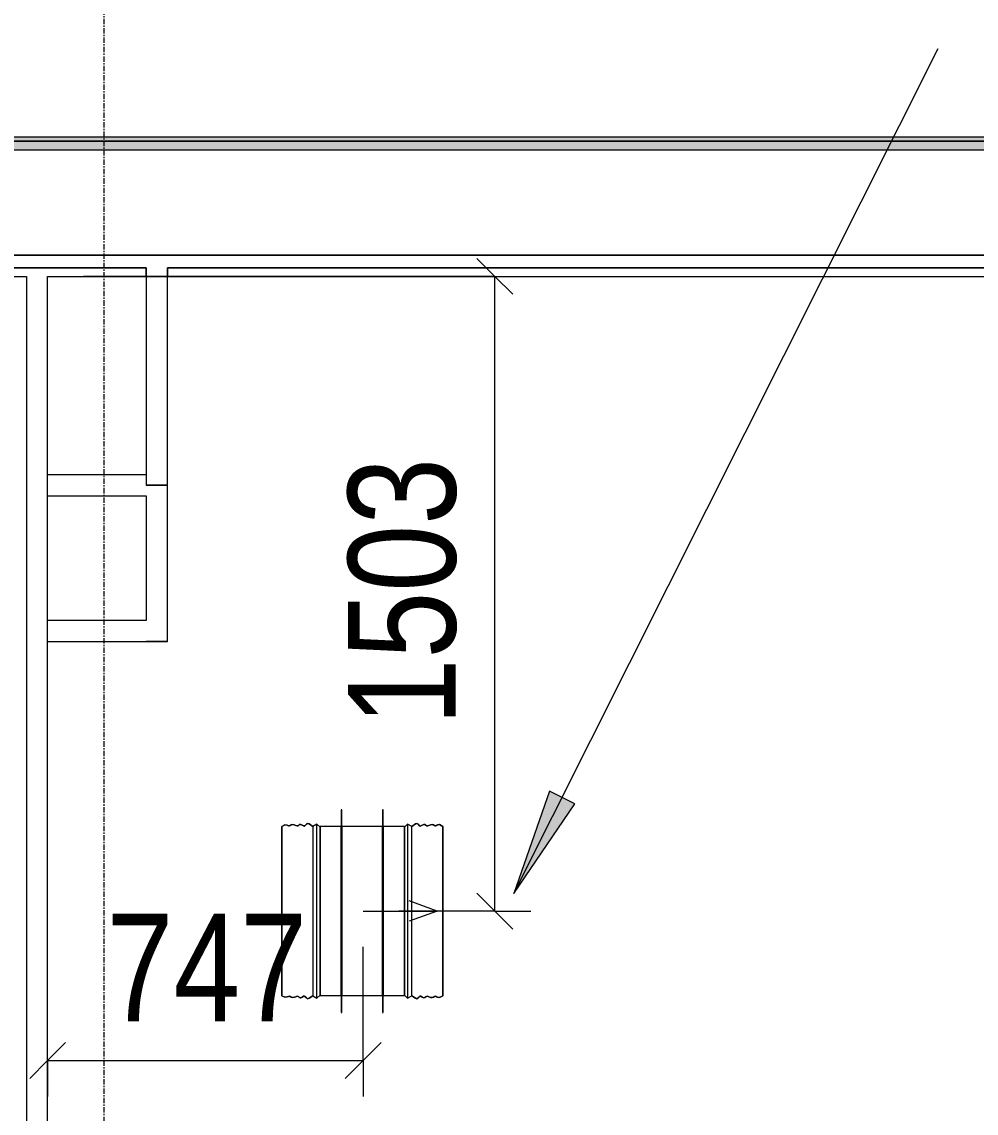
# Model space of a CAD drawing. Header units: millimetres. Extents: x -22227 to 20164, y 15335 to 61747.
# Drawn here: x 3007 to 5268, y 56135 to 58720 of the extents above; entities that cross this region are included whole.
import ezdxf

# ---------------------------------------------------------------- set-up
doc = ezdxf.new("R2010")
doc.units = ezdxf.units.MM
doc.linetypes.add('Grid Line', pattern=[22.225, 12.7, -3.175, 3.175, -3.175])
for name, color, linetype, lineweight in [('A-ANNO-DIMS', 7, 'Continuous', 9), ('A-ANNO-DIMS-170', 7, 'Continuous', 9), ('A-DETL-THIN', 7, 'Continuous', 9), ('A-WALL', 7, 'Continuous', 9), ('A-WALL-PATT', 7, 'Continuous', 9), ('G-ANNO-TEXT', 7, 'Continuous', 9), ('M-EQPM', 7, 'Continuous', 5), ('S-GRID', 7, 'Continuous', 9)]:
    doc.layers.add(name, color=color, linetype=linetype, lineweight=lineweight)
doc.layers.add('A-FLOR', color=7, linetype='Continuous', lineweight=9, true_color=0x007f00)
doc.styles.add('Arial_4', font='arial.ttf', dxfattribs={"width": 0.8, "height": 255})
doc.dimstyles.new('AK_DIM_2_0_Arial_đỏ', dxfattribs={"dimscale": 304.8, "dimtxt": 260.166147, "dimasz": 0.278871, "dimexe": 0.278871, "dimexo": 0.278871, "dimgap": 0.055774, "dimtad": 1, "dimdec": 0, "dimzin": 0, "dimdsep": 46, "dimtxsty": 'Arial_4', "dimblk1": 'OBLIQUE', "dimblk2": 'OBLIQUE', "dimsah": 1, "dimcen": 0.09, "dimadec": 0, "dimazin": 0, "dimtfac": 1, "dimtdec": 4, "dimtix": 1, "dimtmove": 0, "dimatfit": 3, "dimfxl": 1, "dimtvp": 1, "dimtolj": 1, "dimtzin": 0, "dimarcsym": 2})

# ---------------------------------------------------------------- blocks, each defined once
blk = doc.blocks.new('AK-SGS-M3-A_rvt-1-MẶT BẰNG BỐ TRÍ THIẾT BỊ')
at = {"layer": 'A-WALL-PATT', "true_color": 0xeaeaea, "transparency": 33554534}
h = blk.add_hatch(color=254, dxfattribs=at)
h.paths.add_polyline_path([(-17584.1, 58416.9), (-17584.1, 58446.9), (-20048.6, 58446.9), (-20048.6, 58416.9), (-17746.5, 58416.9)])
h.paths.add_polyline_path([(-16663.1, 58416.9), (-16584.2, 58416.9), (-16584.2, 58446.9), (-16663.1, 58446.9)])
h.paths.add_polyline_path([(-13117.4, 58416.9), (-9809.1, 58416.9), (-9809.1, 58446.9), (-14663.3, 58446.9), (-14663.3, 58416.9), (-14274.7, 58416.9)])
h.paths.add_polyline_path([(-15663.2, 58416.9), (-15584.3, 58416.9), (-15584.3, 58446.9), (-15663.2, 58446.9)])
h.paths.add_polyline_path([(-8809.2, 58416.9), (-8809.2, 58446.9), (-8888.1, 58446.9), (-8888.1, 58416.9)])
h.paths.add_polyline_path([(-5016.5, 58416.9), (5590.9, 58416.9), (5590.9, 58446.9), (-6888.3, 58446.9), (-6888.3, 58416.9), (-6173.7, 58416.9)])
h.paths.add_polyline_path([(-7888.2, 58416.9), (-7809.3, 58416.9), (-7809.3, 58446.9), (-7888.2, 58446.9)])
h.paths.add_polyline_path([(8511.7, 58416.9), (13291.2, 58416.9), (13291.2, 58446.9), (8511.7, 58446.9)])
h.paths.add_polyline_path([(6556.3, 58416.9), (6590.8, 58416.9), (6590.8, 58446.9), (6511.9, 58446.9), (6511.9, 58416.9)])
h.paths.add_polyline_path([(7590.7, 58416.9), (7590.7, 58446.9), (7511.8, 58446.9), (7511.8, 58416.9), (7568.9, 58416.9)])
h.paths.add_polyline_path([(15235.9, 58416.9), (15291, 58416.9), (15291, 58446.9), (15212.1, 58446.9), (15212.1, 58416.9)])
h.paths.add_polyline_path([(14212.2, 58416.9), (14291.1, 58416.9), (14291.1, 58446.9), (14212.2, 58446.9)])
at = {"layer": 'A-WALL', "color": 253, "true_color": 0xaaaaaa}
for p, q in [((5590.9, 58446.9), (-6888.3, 58446.9)), ((-6888.3, 58416.9), (5590.9, 58416.9)), ((3042.8, 58166.9), (-4990, 58166.9)), ((14201.4, 58166.9), (3042.8, 58166.9)), ((720.5, 58116.9), (3017.8, 58116.9)), ((3017.8, 58116.9), (3017.8, 54494.4)), ((3067.8, 58116.9), (3301.4, 58116.9)), ((3067.8, 57646.9), (3067.8, 58116.9)), ((3301.4, 58116.9), (3301.4, 57646.9)), ((3351.4, 58116.9), (8788.9, 58116.9)), ((3351.4, 57621.9), (3351.4, 58116.9)), ((3301.4, 57646.9), (3067.8, 57646.9)), ((3351.4, 57251.9), (3351.4, 57621.9)), ((3067.8, 57301.9), (3067.8, 57596.9)), ((3067.8, 57596.9), (3301.4, 57596.9)), ((3301.4, 57596.9), (3301.4, 57301.9)), ((3301.4, 57301.9), (3067.8, 57301.9)), ((3067.8, 55591.9), (3067.8, 57251.9)), ((3067.8, 57251.9), (3301.4, 57251.9)), ((3301.4, 57251.9), (3351.4, 57251.9))]:
    blk.add_line(p, q, dxfattribs=at)
at = {"layer": 'A-WALL', "color": 9, "true_color": 0xc3c3c3}
for p, q in [((5590.9, 58446.9), (-6888.3, 58446.9)), ((-6888.3, 58436.9), (5590.9, 58436.9)), ((-6888.3, 58416.9), (5590.9, 58416.9))]:
    blk.add_line(p, q, dxfattribs=at)
at = {"layer": 'A-WALL', "color": 254, "true_color": 0xd8d8d8}
blk.add_line((5590.9, 58436.9), (-6888.3, 58436.9), dxfattribs=at)
at = {"layer": 'A-WALL', "color": 254, "true_color": 0xe0e0e0}
for p, q in [((3042.8, 58166.9), (-4990, 58166.9)), ((14201.4, 58166.9), (3042.8, 58166.9)), ((703, 58136.9), (3301.4, 58136.9)), ((3301.4, 58136.9), (3301.4, 58116.9)), ((3351.4, 58136.9), (8788.9, 58136.9)), ((3351.4, 58116.9), (3351.4, 58136.9)), ((3301.4, 58116.9), (3351.4, 58116.9)), ((3067.8, 57596.9), (3067.8, 57646.9)), ((3067.8, 57596.9), (3067.8, 57646.9)), ((3301.4, 57646.9), (3301.4, 57621.9)), ((3301.4, 57646.9), (3301.4, 57621.9)), ((3351.4, 57621.9), (3301.4, 57621.9)), ((3301.4, 57621.9), (3351.4, 57621.9)), ((3067.8, 57251.9), (3067.8, 57301.9)), ((3067.8, 57251.9), (3067.8, 57301.9))]:
    blk.add_line(p, q, dxfattribs=at)
at = {"layer": 'A-WALL', "color": 254, "true_color": 0xcccccc}
for p, q in [((3301.4, 58136.9), (703, 58136.9)), ((3301.4, 58116.9), (3301.4, 58136.9)), ((8788.9, 58136.9), (3351.4, 58136.9)), ((3351.4, 58136.9), (3351.4, 58116.9)), ((720.5, 58116.9), (3017.8, 58116.9)), ((3017.8, 58116.9), (3017.8, 55391.9)), ((3067.8, 58116.9), (3301.4, 58116.9)), ((3067.8, 57646.9), (3067.8, 58116.9)), ((3301.4, 58116.9), (3301.4, 57646.9)), ((3351.4, 58116.9), (8788.9, 58116.9)), ((3351.4, 57621.9), (3351.4, 58116.9)), ((3301.4, 57646.9), (3067.8, 57646.9)), ((3351.4, 57251.9), (3351.4, 57621.9)), ((3067.8, 57301.9), (3067.8, 57596.9)), ((3067.8, 57596.9), (3301.4, 57596.9)), ((3301.4, 57596.9), (3301.4, 57301.9)), ((3301.4, 57301.9), (3067.8, 57301.9)), ((3067.8, 55591.9), (3067.8, 57251.9)), ((3067.8, 57251.9), (3301.4, 57251.9)), ((3351.4, 57251.9), (3301.4, 57251.9))]:
    blk.add_line(p, q, dxfattribs=at)
at = {"layer": 'A-WALL', "color": 7, "true_color": 0xececec}
blk.add_line((3301.4, 58116.9), (3351.4, 58116.9), dxfattribs=at)
blk = doc.blocks.new('03_DSC_Fan _axial_ - QUẠT THẢI TRỤC 400x200-1932861-MẶT BẰNG BỐ TRÍ THIẾT BỊ')
at = {"layer": 'M-EQPM', "color": 34, "true_color": 0x994c00}
for p, q in [((52, 240), (50, 240)), ((50, 240), (50, -240)), ((50, 240), (50, -240)), ((52, -240), (52, 240)), ((52, -240), (52, 240)), ((150, 240), (148, 240)), ((148, 240), (148, -240)), ((148, 240), (148, -240)), ((150, -240), (150, 240)), ((150, -240), (150, 240)), ((-90.6, -200.4), (-90.6, 200.4)), ((-90.6, -200.4), (-90.6, 200.4)), ((-90.6, 199), (-90.6, -199)), ((-90.6, 199), (-90.6, -199)), ((-7.2, 206.2), (-17.4, 200.4)), ((-17.4, 200.4), (-17.4, -200.4)), ((-17.4, 200.4), (-17.4, -200.4)), ((0, 199), (-7.2, 206.2)), ((-7.2, -206.2), (-7.2, 206.2)), ((-7.2, -206.2), (-7.2, 206.2)), ((200, 200), (0, 200)), ((0, 200), (0, -200)), ((0, 200), (0, -200)), ((0, 199), (0, -199)), ((0, 199), (0, -199)), ((0, -198), (0, 198)), ((0, -198), (0, 198)), ((50, -199), (50, 199)), ((50, -199), (50, 199)), ((52, 199), (52, -199)), ((52, 199), (52, -199)), ((148, -199), (148, 199)), ((148, -199), (148, 199)), ((150, 199), (150, -199)), ((150, 199), (150, -199)), ((207.2, 206.2), (200, 199)), ((200, -200), (200, 200)), ((200, -200), (200, 200)), ((200, -199), (200, 199)), ((200, -199), (200, 199)), ((200, 198), (200, -198)), ((200, 198), (200, -198)), ((217.4, 200.4), (207.2, 206.2)), ((207.2, 206.2), (207.2, -206.2)), ((207.2, 206.2), (207.2, -206.2)), ((217.4, -200.4), (217.4, 200.4)), ((217.4, -200.4), (217.4, 200.4)), ((290.6, 200.4), (290.6, -200.4)), ((290.6, 200.4), (290.6, -200.4)), ((290.6, -199), (290.6, 199)), ((290.6, -199), (290.6, 199)), ((102, 0), (277.3, 0)), ((277.3, 0), (211.5, 23.9)), ((277.3, 0), (211.5, -23.9)), ((-17.4, -200.4), (-7.2, -206.2)), ((-7.2, -206.2), (0, -199)), ((0, -200), (200, -200)), ((200, -199), (207.2, -206.2)), ((207.2, -206.2), (217.4, -200.4)), ((50, -240), (52, -240)), ((148, -240), (150, -240))]:
    blk.add_line(p, q, dxfattribs=at)
at = {"layer": 'M-EQPM', "color": 34, "true_color": 0x994c00, "flags": 128}
for points in [[(-90.6, 200.4), (-83, 204.1), (-77.7, 203.5), (-74.7, 202.2), (-72.9, 201.8), (-70.9, 202.5), (-68.4, 204), (-65.1, 204.9), (-61.3, 204.3), (-57.4, 202.9), (-54.2, 201.9), (-52.1, 202.2), (-50.4, 203.4), (-48.5, 204.7), (-45.8, 205.1), (-42.3, 203.7), (-38.9, 201.9), (-36.8, 201.6), (-34.9, 202.9), (-32.2, 205.6), (-29.5, 207.5), (-26, 206.4), (-17.4, 200.4)], [(-17.4, 200.4), (-26, 206.4), (-29.5, 207.5), (-32.2, 205.6), (-34.9, 202.9), (-36.8, 201.6), (-38.9, 201.9), (-42.3, 203.7), (-45.8, 205.1), (-48.5, 204.7), (-50.4, 203.4), (-52.1, 202.2), (-54.2, 201.9), (-57.4, 202.9), (-61.3, 204.3), (-65.1, 204.9), (-68.4, 204), (-70.9, 202.5), (-72.9, 201.8), (-74.7, 202.2), (-77.7, 203.5), (-83, 204.1), (-90.6, 200.4)], [(-50.8, 203.1), (-49.4, 204.2), (-48.6, 204.7), (-47.9, 205), (-47.2, 205.1), (-46.6, 205.2), (-45.9, 205.1), (-44.5, 204.8), (-37.4, 201.5), (-37, 201.5), (-36.5, 201.7), (-36.1, 201.9), (-35.2, 202.7), (-31.1, 206.5), (-30.1, 207.2), (-29.8, 207.4)], [(217.4, 200.4), (226.1, 206.4), (229.6, 207.5), (232.3, 205.5), (235, 202.9), (236.9, 201.5), (239, 201.9), (242.4, 203.8), (246, 205.1), (248.6, 204.7), (250.5, 203.3), (252.2, 202.2), (254.4, 201.9), (257.7, 203), (261.6, 204.4), (265.4, 204.9), (268.6, 203.9), (271.1, 202.4), (273, 201.7), (274.9, 202.4), (278, 203.9), (283.2, 204.7), (290.6, 200.4)], [(290.6, 200.4), (283.2, 204.7), (278, 203.9), (274.9, 202.4), (273, 201.7), (271.1, 202.4), (268.6, 203.9), (265.4, 204.9), (261.6, 204.4), (257.7, 203), (254.4, 201.9), (252.2, 202.2), (250.5, 203.3), (248.6, 204.7), (246, 205.1), (242.4, 203.8), (239, 201.9), (236.9, 201.5), (235, 202.9), (232.3, 205.5), (229.6, 207.5), (226.1, 206.4), (217.4, 200.4)], [(254.4, 201.9), (255.9, 202.3), (260.9, 204.2), (264.1, 204.9), (266, 204.8), (267.6, 204.3), (271.2, 202.4), (272.3, 201.9), (272.8, 201.7), (273.2, 201.8), (273.7, 201.9), (275.9, 202.9), (278.2, 204), (279.2, 204.4)], [(-17.4, -200.4), (-26, -206.4), (-29.5, -207.5), (-32.2, -205.6), (-34.9, -202.9), (-36.8, -201.6), (-38.9, -201.9), (-42.3, -203.7), (-45.8, -205.1), (-48.5, -204.7), (-50.4, -203.4), (-52.1, -202.2), (-54.2, -201.9), (-57.4, -202.9), (-61.3, -204.3), (-65.1, -204.9), (-68.4, -204), (-70.9, -202.5), (-72.9, -201.8), (-74.7, -202.2), (-77.7, -203.5), (-83, -204.1), (-90.6, -200.4)], [(-90.6, -200.4), (-83, -204.1), (-77.7, -203.5), (-74.7, -202.2), (-72.9, -201.8), (-70.9, -202.5), (-68.4, -204), (-65.1, -204.9), (-61.3, -204.3), (-57.4, -202.9), (-54.2, -201.9), (-52.1, -202.2), (-50.4, -203.4), (-48.5, -204.7), (-45.8, -205.1), (-42.3, -203.7), (-38.9, -201.9), (-36.8, -201.6), (-34.9, -202.9), (-32.2, -205.6), (-29.5, -207.5), (-26, -206.4), (-17.4, -200.4)], [(-50.8, -203.1), (-49.4, -204.2), (-48.6, -204.7), (-47.9, -205), (-47.2, -205.1), (-46.6, -205.2), (-45.9, -205.1), (-44.5, -204.8), (-37.4, -201.5), (-37, -201.5), (-36.5, -201.7), (-36.1, -201.9), (-35.2, -202.7), (-31.1, -206.5), (-30.1, -207.2), (-29.8, -207.4)], [(290.6, -200.4), (283.2, -204.7), (278, -203.9), (274.9, -202.4), (273, -201.7), (271.1, -202.4), (268.6, -203.9), (265.4, -204.9), (261.6, -204.4), (257.7, -203), (254.4, -201.9), (252.2, -202.2), (250.5, -203.3), (248.6, -204.7), (246, -205.1), (242.4, -203.8), (239, -201.9), (236.9, -201.5), (235, -202.9), (232.3, -205.5), (229.6, -207.5), (226.1, -206.4), (217.4, -200.4)], [(217.4, -200.4), (226.1, -206.4), (229.6, -207.5), (232.3, -205.5), (235, -202.9), (236.9, -201.5), (239, -201.9), (242.4, -203.8), (246, -205.1), (248.6, -204.7), (250.5, -203.3), (252.2, -202.2), (254.4, -201.9), (257.7, -203), (261.6, -204.4), (265.4, -204.9), (268.6, -203.9), (271.1, -202.4), (273, -201.7), (274.9, -202.4), (278, -203.9), (283.2, -204.7), (290.6, -200.4)], [(254.4, -201.9), (255.9, -202.3), (260.9, -204.2), (264.1, -204.9), (266, -204.8), (267.6, -204.3), (271.2, -202.4), (272.3, -201.9), (272.8, -201.7), (273.2, -201.8), (273.7, -201.9), (275.9, -202.9), (278.2, -204), (279.2, -204.4)]]:
    blk.add_lwpolyline(points, dxfattribs=at)
blk = doc.blocks.new('03_DSC_Fan _axial_ - QUẠT THẢI TRỤC 400x200-V171-MẶT BẰNG BỐ TRÍ THIẾT BỊ')
at = {"layer": 'A-DETL-THIN', "color": 34, "true_color": 0x994c00}
for p, q in [((-30.1, 207.2), (-29.8, 207.4)), ((-30.1, -207.2), (-29.8, -207.4))]:
    blk.add_line(p, q, dxfattribs=at)
at = {"layer": 'M-EQPM', "color": 34, "true_color": 0x994c00}
for p, q in [((52, 240), (50, 240)), ((50, 240), (50, -240)), ((50, 240), (50, -240)), ((52, 240), (50, 240)), ((50, 240), (50, -240)), ((50, 240), (50, -240)), ((52, -240), (52, 240)), ((52, -240), (52, 240)), ((52, -240), (52, 240)), ((52, -240), (52, 240)), ((150, 240), (148, 240)), ((148, 240), (148, -240)), ((148, 240), (148, -240)), ((150, 240), (148, 240)), ((148, 240), (148, -240)), ((148, 240), (148, -240)), ((150, -240), (150, 240)), ((150, -240), (150, 240)), ((150, -240), (150, 240)), ((150, -240), (150, 240)), ((-90.6, -200.4), (-90.6, 200.4)), ((-90.6, -200.4), (-90.6, 200.4)), ((-90.6, -200.4), (-90.6, 200.4)), ((-90.6, -200.4), (-90.6, 200.4)), ((-90.6, 199), (-90.6, -199)), ((-90.6, 199), (-90.6, -199)), ((-90.6, 199), (-90.6, -199)), ((-90.6, 199), (-90.6, -199)), ((-7.2, 206.2), (-17.4, 200.4)), ((-7.2, 206.2), (-17.4, 200.4)), ((-17.4, 200.4), (-17.4, -200.4)), ((-17.4, 200.4), (-17.4, -200.4)), ((-17.4, 200.4), (-17.4, -200.4)), ((-17.4, 200.4), (-17.4, -200.4)), ((0, 199), (-7.2, 206.2)), ((-7.2, -206.2), (-7.2, 206.2)), ((-7.2, -206.2), (-7.2, 206.2)), ((0, 199), (-7.2, 206.2)), ((-7.2, -206.2), (-7.2, 206.2)), ((-7.2, -206.2), (-7.2, 206.2)), ((200, 200), (0, 200)), ((0, 200), (0, -200)), ((0, 200), (0, -200)), ((200, 200), (0, 200)), ((0, 200), (0, -200)), ((0, 200), (0, -200)), ((0, 199), (0, -199)), ((0, 199), (0, -199)), ((0, 199), (0, -199)), ((0, 199), (0, -199)), ((0, -198), (0, 198)), ((0, -198), (0, 198)), ((0, -198), (0, 198)), ((0, -198), (0, 198)), ((50, -199), (50, 199)), ((50, -199), (50, 199)), ((50, -199), (50, 199)), ((50, -199), (50, 199)), ((52, 199), (52, -199)), ((52, 199), (52, -199)), ((52, 199), (52, -199)), ((52, 199), (52, -199)), ((148, -199), (148, 199)), ((148, -199), (148, 199)), ((148, -199), (148, 199)), ((148, -199), (148, 199)), ((150, 199), (150, -199)), ((150, 199), (150, -199)), ((150, 199), (150, -199)), ((150, 199), (150, -199)), ((207.2, 206.2), (200, 199)), ((207.2, 206.2), (200, 199)), ((200, -200), (200, 200)), ((200, -200), (200, 200)), ((200, -200), (200, 200)), ((200, -200), (200, 200)), ((200, -199), (200, 199)), ((200, -199), (200, 199)), ((200, -199), (200, 199)), ((200, -199), (200, 199)), ((200, 198), (200, -198)), ((200, 198), (200, -198)), ((200, 198), (200, -198)), ((200, 198), (200, -198)), ((217.4, 200.4), (207.2, 206.2)), ((207.2, 206.2), (207.2, -206.2)), ((207.2, 206.2), (207.2, -206.2)), ((217.4, 200.4), (207.2, 206.2)), ((207.2, 206.2), (207.2, -206.2)), ((207.2, 206.2), (207.2, -206.2)), ((217.4, -200.4), (217.4, 200.4)), ((217.4, -200.4), (217.4, 200.4)), ((217.4, -200.4), (217.4, 200.4)), ((217.4, -200.4), (217.4, 200.4)), ((290.6, 200.4), (290.6, -200.4)), ((290.6, 200.4), (290.6, -200.4)), ((290.6, 200.4), (290.6, -200.4)), ((290.6, 200.4), (290.6, -200.4)), ((290.6, -199), (290.6, 199)), ((290.6, -199), (290.6, 199)), ((290.6, -199), (290.6, 199)), ((290.6, -199), (290.6, 199)), ((102, 0), (277.3, 0)), ((102, 0), (277.3, 0)), ((277.3, 0), (211.5, 23.9)), ((277.3, 0), (211.5, 23.9)), ((277.3, 0), (211.5, -23.9)), ((277.3, 0), (211.5, -23.9)), ((-17.4, -200.4), (-7.2, -206.2)), ((-17.4, -200.4), (-7.2, -206.2)), ((-7.2, -206.2), (0, -199)), ((-7.2, -206.2), (0, -199)), ((0, -200), (200, -200)), ((0, -200), (200, -200)), ((200, -199), (207.2, -206.2)), ((200, -199), (207.2, -206.2)), ((207.2, -206.2), (217.4, -200.4)), ((207.2, -206.2), (217.4, -200.4)), ((50, -240), (52, -240)), ((50, -240), (52, -240)), ((148, -240), (150, -240)), ((148, -240), (150, -240))]:
    blk.add_line(p, q, dxfattribs=at)
at = {"layer": 'M-EQPM', "color": 34, "true_color": 0x994c00, "flags": 128}
for points in [[(-90.6, 200.4), (-83, 204.1), (-77.7, 203.5), (-74.7, 202.2), (-72.9, 201.8), (-70.9, 202.5), (-68.4, 204), (-65.1, 204.9), (-61.3, 204.3), (-57.4, 202.9), (-54.2, 201.9), (-52.1, 202.2), (-50.4, 203.4), (-48.5, 204.7), (-45.8, 205.1), (-42.3, 203.7), (-38.9, 201.9), (-36.8, 201.6), (-34.9, 202.9), (-32.2, 205.6), (-29.5, 207.5), (-26, 206.4), (-17.4, 200.4)], [(-17.4, 200.4), (-26, 206.4), (-29.5, 207.5), (-32.2, 205.6), (-34.9, 202.9), (-36.8, 201.6), (-38.9, 201.9), (-42.3, 203.7), (-45.8, 205.1), (-48.5, 204.7), (-50.4, 203.4), (-52.1, 202.2), (-54.2, 201.9), (-57.4, 202.9), (-61.3, 204.3), (-65.1, 204.9), (-68.4, 204), (-70.9, 202.5), (-72.9, 201.8), (-74.7, 202.2), (-77.7, 203.5), (-83, 204.1), (-90.6, 200.4)], [(-90.6, 200.4), (-83, 204.1), (-77.7, 203.5), (-74.7, 202.2), (-72.9, 201.8), (-70.9, 202.5), (-68.4, 204), (-65.1, 204.9), (-61.3, 204.3), (-57.4, 202.9), (-54.2, 201.9), (-52.1, 202.2), (-50.4, 203.4), (-48.5, 204.7), (-45.8, 205.1), (-42.3, 203.7), (-38.9, 201.9), (-36.8, 201.6), (-34.9, 202.9), (-32.2, 205.6), (-29.5, 207.5), (-26, 206.4), (-17.4, 200.4)], [(-17.4, 200.4), (-26, 206.4), (-29.5, 207.5), (-32.2, 205.6), (-34.9, 202.9), (-36.8, 201.6), (-38.9, 201.9), (-42.3, 203.7), (-45.8, 205.1), (-48.5, 204.7), (-50.4, 203.4), (-52.1, 202.2), (-54.2, 201.9), (-57.4, 202.9), (-61.3, 204.3), (-65.1, 204.9), (-68.4, 204), (-70.9, 202.5), (-72.9, 201.8), (-74.7, 202.2), (-77.7, 203.5), (-83, 204.1), (-90.6, 200.4)], [(-50.8, 203.1), (-49.4, 204.2), (-48.6, 204.7), (-47.9, 205), (-47.2, 205.1), (-46.6, 205.2), (-45.9, 205.1), (-44.5, 204.8), (-37.4, 201.5), (-37, 201.5), (-36.5, 201.7), (-36.1, 201.9), (-35.2, 202.7), (-31.1, 206.5), (-30.1, 207.2), (-29.8, 207.4)], [(-50.8, 203.1), (-49.4, 204.2), (-48.6, 204.7), (-47.9, 205), (-47.2, 205.1), (-46.6, 205.2), (-45.9, 205.1), (-44.5, 204.8), (-37.4, 201.5), (-37, 201.5), (-36.5, 201.7), (-36.1, 201.9), (-35.2, 202.7), (-31.1, 206.5), (-30.1, 207.2), (-29.8, 207.4)], [(217.4, 200.4), (226.1, 206.4), (229.6, 207.5), (232.3, 205.5), (235, 202.9), (236.9, 201.5), (239, 201.9), (242.4, 203.8), (246, 205.1), (248.6, 204.7), (250.5, 203.3), (252.2, 202.2), (254.4, 201.9), (257.7, 203), (261.6, 204.4), (265.4, 204.9), (268.6, 203.9), (271.1, 202.4), (273, 201.7), (274.9, 202.4), (278, 203.9), (283.2, 204.7), (290.6, 200.4)], [(290.6, 200.4), (283.2, 204.7), (278, 203.9), (274.9, 202.4), (273, 201.7), (271.1, 202.4), (268.6, 203.9), (265.4, 204.9), (261.6, 204.4), (257.7, 203), (254.4, 201.9), (252.2, 202.2), (250.5, 203.3), (248.6, 204.7), (246, 205.1), (242.4, 203.8), (239, 201.9), (236.9, 201.5), (235, 202.9), (232.3, 205.5), (229.6, 207.5), (226.1, 206.4), (217.4, 200.4)], [(217.4, 200.4), (226.1, 206.4), (229.6, 207.5), (232.3, 205.5), (235, 202.9), (236.9, 201.5), (239, 201.9), (242.4, 203.8), (246, 205.1), (248.6, 204.7), (250.5, 203.3), (252.2, 202.2), (254.4, 201.9), (257.7, 203), (261.6, 204.4), (265.4, 204.9), (268.6, 203.9), (271.1, 202.4), (273, 201.7), (274.9, 202.4), (278, 203.9), (283.2, 204.7), (290.6, 200.4)], [(290.6, 200.4), (283.2, 204.7), (278, 203.9), (274.9, 202.4), (273, 201.7), (271.1, 202.4), (268.6, 203.9), (265.4, 204.9), (261.6, 204.4), (257.7, 203), (254.4, 201.9), (252.2, 202.2), (250.5, 203.3), (248.6, 204.7), (246, 205.1), (242.4, 203.8), (239, 201.9), (236.9, 201.5), (235, 202.9), (232.3, 205.5), (229.6, 207.5), (226.1, 206.4), (217.4, 200.4)], [(254.4, 201.9), (255.9, 202.3), (260.9, 204.2), (264.1, 204.9), (266, 204.8), (267.6, 204.3), (271.2, 202.4), (272.3, 201.9), (272.8, 201.7), (273.2, 201.8), (273.7, 201.9), (275.9, 202.9), (278.2, 204), (279.2, 204.4)], [(254.4, 201.9), (255.9, 202.3), (260.9, 204.2), (264.1, 204.9), (266, 204.8), (267.6, 204.3), (271.2, 202.4), (272.3, 201.9), (272.8, 201.7), (273.2, 201.8), (273.7, 201.9), (275.9, 202.9), (278.2, 204), (279.2, 204.4)], [(-17.4, -200.4), (-26, -206.4), (-29.5, -207.5), (-32.2, -205.6), (-34.9, -202.9), (-36.8, -201.6), (-38.9, -201.9), (-42.3, -203.7), (-45.8, -205.1), (-48.5, -204.7), (-50.4, -203.4), (-52.1, -202.2), (-54.2, -201.9), (-57.4, -202.9), (-61.3, -204.3), (-65.1, -204.9), (-68.4, -204), (-70.9, -202.5), (-72.9, -201.8), (-74.7, -202.2), (-77.7, -203.5), (-83, -204.1), (-90.6, -200.4)], [(-90.6, -200.4), (-83, -204.1), (-77.7, -203.5), (-74.7, -202.2), (-72.9, -201.8), (-70.9, -202.5), (-68.4, -204), (-65.1, -204.9), (-61.3, -204.3), (-57.4, -202.9), (-54.2, -201.9), (-52.1, -202.2), (-50.4, -203.4), (-48.5, -204.7), (-45.8, -205.1), (-42.3, -203.7), (-38.9, -201.9), (-36.8, -201.6), (-34.9, -202.9), (-32.2, -205.6), (-29.5, -207.5), (-26, -206.4), (-17.4, -200.4)], [(-17.4, -200.4), (-26, -206.4), (-29.5, -207.5), (-32.2, -205.6), (-34.9, -202.9), (-36.8, -201.6), (-38.9, -201.9), (-42.3, -203.7), (-45.8, -205.1), (-48.5, -204.7), (-50.4, -203.4), (-52.1, -202.2), (-54.2, -201.9), (-57.4, -202.9), (-61.3, -204.3), (-65.1, -204.9), (-68.4, -204), (-70.9, -202.5), (-72.9, -201.8), (-74.7, -202.2), (-77.7, -203.5), (-83, -204.1), (-90.6, -200.4)], [(-90.6, -200.4), (-83, -204.1), (-77.7, -203.5), (-74.7, -202.2), (-72.9, -201.8), (-70.9, -202.5), (-68.4, -204), (-65.1, -204.9), (-61.3, -204.3), (-57.4, -202.9), (-54.2, -201.9), (-52.1, -202.2), (-50.4, -203.4), (-48.5, -204.7), (-45.8, -205.1), (-42.3, -203.7), (-38.9, -201.9), (-36.8, -201.6), (-34.9, -202.9), (-32.2, -205.6), (-29.5, -207.5), (-26, -206.4), (-17.4, -200.4)], [(-50.8, -203.1), (-49.4, -204.2), (-48.6, -204.7), (-47.9, -205), (-47.2, -205.1), (-46.6, -205.2), (-45.9, -205.1), (-44.5, -204.8), (-37.4, -201.5), (-37, -201.5), (-36.5, -201.7), (-36.1, -201.9), (-35.2, -202.7), (-31.1, -206.5), (-30.1, -207.2), (-29.8, -207.4)], [(-50.8, -203.1), (-49.4, -204.2), (-48.6, -204.7), (-47.9, -205), (-47.2, -205.1), (-46.6, -205.2), (-45.9, -205.1), (-44.5, -204.8), (-37.4, -201.5), (-37, -201.5), (-36.5, -201.7), (-36.1, -201.9), (-35.2, -202.7), (-31.1, -206.5), (-30.1, -207.2), (-29.8, -207.4)], [(290.6, -200.4), (283.2, -204.7), (278, -203.9), (274.9, -202.4), (273, -201.7), (271.1, -202.4), (268.6, -203.9), (265.4, -204.9), (261.6, -204.4), (257.7, -203), (254.4, -201.9), (252.2, -202.2), (250.5, -203.3), (248.6, -204.7), (246, -205.1), (242.4, -203.8), (239, -201.9), (236.9, -201.5), (235, -202.9), (232.3, -205.5), (229.6, -207.5), (226.1, -206.4), (217.4, -200.4)], [(217.4, -200.4), (226.1, -206.4), (229.6, -207.5), (232.3, -205.5), (235, -202.9), (236.9, -201.5), (239, -201.9), (242.4, -203.8), (246, -205.1), (248.6, -204.7), (250.5, -203.3), (252.2, -202.2), (254.4, -201.9), (257.7, -203), (261.6, -204.4), (265.4, -204.9), (268.6, -203.9), (271.1, -202.4), (273, -201.7), (274.9, -202.4), (278, -203.9), (283.2, -204.7), (290.6, -200.4)], [(290.6, -200.4), (283.2, -204.7), (278, -203.9), (274.9, -202.4), (273, -201.7), (271.1, -202.4), (268.6, -203.9), (265.4, -204.9), (261.6, -204.4), (257.7, -203), (254.4, -201.9), (252.2, -202.2), (250.5, -203.3), (248.6, -204.7), (246, -205.1), (242.4, -203.8), (239, -201.9), (236.9, -201.5), (235, -202.9), (232.3, -205.5), (229.6, -207.5), (226.1, -206.4), (217.4, -200.4)], [(217.4, -200.4), (226.1, -206.4), (229.6, -207.5), (232.3, -205.5), (235, -202.9), (236.9, -201.5), (239, -201.9), (242.4, -203.8), (246, -205.1), (248.6, -204.7), (250.5, -203.3), (252.2, -202.2), (254.4, -201.9), (257.7, -203), (261.6, -204.4), (265.4, -204.9), (268.6, -203.9), (271.1, -202.4), (273, -201.7), (274.9, -202.4), (278, -203.9), (283.2, -204.7), (290.6, -200.4)], [(254.4, -201.9), (255.9, -202.3), (260.9, -204.2), (264.1, -204.9), (266, -204.8), (267.6, -204.3), (271.2, -202.4), (272.3, -201.9), (272.8, -201.7), (273.2, -201.8), (273.7, -201.9), (275.9, -202.9), (278.2, -204), (279.2, -204.4)], [(254.4, -201.9), (255.9, -202.3), (260.9, -204.2), (264.1, -204.9), (266, -204.8), (267.6, -204.3), (271.2, -202.4), (272.3, -201.9), (272.8, -201.7), (273.2, -201.8), (273.7, -201.9), (275.9, -202.9), (278.2, -204), (279.2, -204.4)]]:
    blk.add_lwpolyline(points, dxfattribs=at)
blk = doc.blocks.new('03_DSC_Fan _axial_ - QUẠT THẢI TRỤC 400x200-V176-MẶT BẰNG BỐ TRÍ THIẾT BỊ')
at = {"layer": 'A-DETL-THIN', "color": 34, "true_color": 0x994c00}
for p, q in [((-30.1, 207.2), (-29.8, 207.4)), ((-30.1, 207.2), (-29.8, 207.4)), ((-30.1, -207.2), (-29.8, -207.4)), ((-30.1, -207.2), (-29.8, -207.4))]:
    blk.add_line(p, q, dxfattribs=at)
at = {"layer": 'M-EQPM', "color": 34, "true_color": 0x994c00}
for p, q in [((52, 240), (50, 240)), ((50, 240), (50, -240)), ((50, 240), (50, -240)), ((52, 240), (50, 240)), ((50, 240), (50, -240)), ((50, 240), (50, -240)), ((52, -240), (52, 240)), ((52, -240), (52, 240)), ((52, -240), (52, 240)), ((52, -240), (52, 240)), ((150, 240), (148, 240)), ((148, 240), (148, -240)), ((148, 240), (148, -240)), ((150, 240), (148, 240)), ((148, 240), (148, -240)), ((148, 240), (148, -240)), ((150, -240), (150, 240)), ((150, -240), (150, 240)), ((150, -240), (150, 240)), ((150, -240), (150, 240)), ((-90.6, -200.4), (-90.6, 200.4)), ((-90.6, -200.4), (-90.6, 200.4)), ((-90.6, -200.4), (-90.6, 200.4)), ((-90.6, -200.4), (-90.6, 200.4)), ((-90.6, 199), (-90.6, -199)), ((-90.6, 199), (-90.6, -199)), ((-90.6, 199), (-90.6, -199)), ((-90.6, 199), (-90.6, -199)), ((-7.2, 206.2), (-17.4, 200.4)), ((-7.2, 206.2), (-17.4, 200.4)), ((-17.4, 200.4), (-17.4, -200.4)), ((-17.4, 200.4), (-17.4, -200.4)), ((-17.4, 200.4), (-17.4, -200.4)), ((-17.4, 200.4), (-17.4, -200.4)), ((0, 199), (-7.2, 206.2)), ((-7.2, -206.2), (-7.2, 206.2)), ((-7.2, -206.2), (-7.2, 206.2)), ((0, 199), (-7.2, 206.2)), ((-7.2, -206.2), (-7.2, 206.2)), ((-7.2, -206.2), (-7.2, 206.2)), ((200, 200), (0, 200)), ((0, 200), (0, -200)), ((0, 200), (0, -200)), ((200, 200), (0, 200)), ((0, 200), (0, -200)), ((0, 200), (0, -200)), ((0, 199), (0, -199)), ((0, 199), (0, -199)), ((0, 199), (0, -199)), ((0, 199), (0, -199)), ((0, -198), (0, 198)), ((0, -198), (0, 198)), ((0, -198), (0, 198)), ((0, -198), (0, 198)), ((50, -199), (50, 199)), ((50, -199), (50, 199)), ((50, -199), (50, 199)), ((50, -199), (50, 199)), ((52, 199), (52, -199)), ((52, 199), (52, -199)), ((52, 199), (52, -199)), ((52, 199), (52, -199)), ((148, -199), (148, 199)), ((148, -199), (148, 199)), ((148, -199), (148, 199)), ((148, -199), (148, 199)), ((150, 199), (150, -199)), ((150, 199), (150, -199)), ((150, 199), (150, -199)), ((150, 199), (150, -199)), ((207.2, 206.2), (200, 199)), ((207.2, 206.2), (200, 199)), ((200, -200), (200, 200)), ((200, -200), (200, 200)), ((200, -200), (200, 200)), ((200, -200), (200, 200)), ((200, -199), (200, 199)), ((200, -199), (200, 199)), ((200, -199), (200, 199)), ((200, -199), (200, 199)), ((200, 198), (200, -198)), ((200, 198), (200, -198)), ((200, 198), (200, -198)), ((200, 198), (200, -198)), ((217.4, 200.4), (207.2, 206.2)), ((207.2, 206.2), (207.2, -206.2)), ((207.2, 206.2), (207.2, -206.2)), ((217.4, 200.4), (207.2, 206.2)), ((207.2, 206.2), (207.2, -206.2)), ((207.2, 206.2), (207.2, -206.2)), ((217.4, -200.4), (217.4, 200.4)), ((217.4, -200.4), (217.4, 200.4)), ((217.4, -200.4), (217.4, 200.4)), ((217.4, -200.4), (217.4, 200.4)), ((290.6, 200.4), (290.6, -200.4)), ((290.6, 200.4), (290.6, -200.4)), ((290.6, 200.4), (290.6, -200.4)), ((290.6, 200.4), (290.6, -200.4)), ((290.6, -199), (290.6, 199)), ((290.6, -199), (290.6, 199)), ((290.6, -199), (290.6, 199)), ((290.6, -199), (290.6, 199)), ((102, 0), (277.3, 0)), ((102, 0), (277.3, 0)), ((277.3, 0), (211.5, 23.9)), ((277.3, 0), (211.5, 23.9)), ((277.3, 0), (211.5, -23.9)), ((277.3, 0), (211.5, -23.9)), ((-17.4, -200.4), (-7.2, -206.2)), ((-17.4, -200.4), (-7.2, -206.2)), ((-7.2, -206.2), (0, -199)), ((-7.2, -206.2), (0, -199)), ((0, -200), (200, -200)), ((0, -200), (200, -200)), ((200, -199), (207.2, -206.2)), ((200, -199), (207.2, -206.2)), ((207.2, -206.2), (217.4, -200.4)), ((207.2, -206.2), (217.4, -200.4)), ((50, -240), (52, -240)), ((50, -240), (52, -240)), ((148, -240), (150, -240)), ((148, -240), (150, -240))]:
    blk.add_line(p, q, dxfattribs=at)
at = {"layer": 'M-EQPM', "color": 34, "true_color": 0x994c00, "flags": 128}
for points in [[(-90.6, 200.4), (-83, 204.1), (-77.7, 203.5), (-74.7, 202.2), (-72.9, 201.8), (-70.9, 202.5), (-68.4, 204), (-65.1, 204.9), (-61.3, 204.3), (-57.4, 202.9), (-54.2, 201.9), (-52.1, 202.2), (-50.4, 203.4), (-48.5, 204.7), (-45.8, 205.1), (-42.3, 203.7), (-38.9, 201.9), (-36.8, 201.6), (-34.9, 202.9), (-32.2, 205.6), (-29.5, 207.5), (-26, 206.4), (-17.4, 200.4)], [(-17.4, 200.4), (-26, 206.4), (-29.5, 207.5), (-32.2, 205.6), (-34.9, 202.9), (-36.8, 201.6), (-38.9, 201.9), (-42.3, 203.7), (-45.8, 205.1), (-48.5, 204.7), (-50.4, 203.4), (-52.1, 202.2), (-54.2, 201.9), (-57.4, 202.9), (-61.3, 204.3), (-65.1, 204.9), (-68.4, 204), (-70.9, 202.5), (-72.9, 201.8), (-74.7, 202.2), (-77.7, 203.5), (-83, 204.1), (-90.6, 200.4)], [(-90.6, 200.4), (-83, 204.1), (-77.7, 203.5), (-74.7, 202.2), (-72.9, 201.8), (-70.9, 202.5), (-68.4, 204), (-65.1, 204.9), (-61.3, 204.3), (-57.4, 202.9), (-54.2, 201.9), (-52.1, 202.2), (-50.4, 203.4), (-48.5, 204.7), (-45.8, 205.1), (-42.3, 203.7), (-38.9, 201.9), (-36.8, 201.6), (-34.9, 202.9), (-32.2, 205.6), (-29.5, 207.5), (-26, 206.4), (-17.4, 200.4)], [(-17.4, 200.4), (-26, 206.4), (-29.5, 207.5), (-32.2, 205.6), (-34.9, 202.9), (-36.8, 201.6), (-38.9, 201.9), (-42.3, 203.7), (-45.8, 205.1), (-48.5, 204.7), (-50.4, 203.4), (-52.1, 202.2), (-54.2, 201.9), (-57.4, 202.9), (-61.3, 204.3), (-65.1, 204.9), (-68.4, 204), (-70.9, 202.5), (-72.9, 201.8), (-74.7, 202.2), (-77.7, 203.5), (-83, 204.1), (-90.6, 200.4)], [(-50.8, 203.1), (-49.4, 204.2), (-48.6, 204.7), (-47.9, 205), (-47.2, 205.1), (-46.6, 205.2), (-45.9, 205.1), (-44.5, 204.8), (-37.4, 201.5), (-37, 201.5), (-36.5, 201.7), (-36.1, 201.9), (-35.2, 202.7), (-31.1, 206.5), (-30.1, 207.2), (-29.8, 207.4)], [(-50.8, 203.1), (-49.4, 204.2), (-48.6, 204.7), (-47.9, 205), (-47.2, 205.1), (-46.6, 205.2), (-45.9, 205.1), (-44.5, 204.8), (-37.4, 201.5), (-37, 201.5), (-36.5, 201.7), (-36.1, 201.9), (-35.2, 202.7), (-31.1, 206.5), (-30.1, 207.2), (-29.8, 207.4)], [(217.4, 200.4), (226.1, 206.4), (229.6, 207.5), (232.3, 205.5), (235, 202.9), (236.9, 201.5), (239, 201.9), (242.4, 203.8), (246, 205.1), (248.6, 204.7), (250.5, 203.3), (252.2, 202.2), (254.4, 201.9), (257.7, 203), (261.6, 204.4), (265.4, 204.9), (268.6, 203.9), (271.1, 202.4), (273, 201.7), (274.9, 202.4), (278, 203.9), (283.2, 204.7), (290.6, 200.4)], [(290.6, 200.4), (283.2, 204.7), (278, 203.9), (274.9, 202.4), (273, 201.7), (271.1, 202.4), (268.6, 203.9), (265.4, 204.9), (261.6, 204.4), (257.7, 203), (254.4, 201.9), (252.2, 202.2), (250.5, 203.3), (248.6, 204.7), (246, 205.1), (242.4, 203.8), (239, 201.9), (236.9, 201.5), (235, 202.9), (232.3, 205.5), (229.6, 207.5), (226.1, 206.4), (217.4, 200.4)], [(217.4, 200.4), (226.1, 206.4), (229.6, 207.5), (232.3, 205.5), (235, 202.9), (236.9, 201.5), (239, 201.9), (242.4, 203.8), (246, 205.1), (248.6, 204.7), (250.5, 203.3), (252.2, 202.2), (254.4, 201.9), (257.7, 203), (261.6, 204.4), (265.4, 204.9), (268.6, 203.9), (271.1, 202.4), (273, 201.7), (274.9, 202.4), (278, 203.9), (283.2, 204.7), (290.6, 200.4)], [(290.6, 200.4), (283.2, 204.7), (278, 203.9), (274.9, 202.4), (273, 201.7), (271.1, 202.4), (268.6, 203.9), (265.4, 204.9), (261.6, 204.4), (257.7, 203), (254.4, 201.9), (252.2, 202.2), (250.5, 203.3), (248.6, 204.7), (246, 205.1), (242.4, 203.8), (239, 201.9), (236.9, 201.5), (235, 202.9), (232.3, 205.5), (229.6, 207.5), (226.1, 206.4), (217.4, 200.4)], [(254.4, 201.9), (255.9, 202.3), (260.9, 204.2), (264.1, 204.9), (266, 204.8), (267.6, 204.3), (271.2, 202.4), (272.3, 201.9), (272.8, 201.7), (273.2, 201.8), (273.7, 201.9), (275.9, 202.9), (278.2, 204), (279.2, 204.4)], [(254.4, 201.9), (255.9, 202.3), (260.9, 204.2), (264.1, 204.9), (266, 204.8), (267.6, 204.3), (271.2, 202.4), (272.3, 201.9), (272.8, 201.7), (273.2, 201.8), (273.7, 201.9), (275.9, 202.9), (278.2, 204), (279.2, 204.4)], [(-17.4, -200.4), (-26, -206.4), (-29.5, -207.5), (-32.2, -205.6), (-34.9, -202.9), (-36.8, -201.6), (-38.9, -201.9), (-42.3, -203.7), (-45.8, -205.1), (-48.5, -204.7), (-50.4, -203.4), (-52.1, -202.2), (-54.2, -201.9), (-57.4, -202.9), (-61.3, -204.3), (-65.1, -204.9), (-68.4, -204), (-70.9, -202.5), (-72.9, -201.8), (-74.7, -202.2), (-77.7, -203.5), (-83, -204.1), (-90.6, -200.4)], [(-90.6, -200.4), (-83, -204.1), (-77.7, -203.5), (-74.7, -202.2), (-72.9, -201.8), (-70.9, -202.5), (-68.4, -204), (-65.1, -204.9), (-61.3, -204.3), (-57.4, -202.9), (-54.2, -201.9), (-52.1, -202.2), (-50.4, -203.4), (-48.5, -204.7), (-45.8, -205.1), (-42.3, -203.7), (-38.9, -201.9), (-36.8, -201.6), (-34.9, -202.9), (-32.2, -205.6), (-29.5, -207.5), (-26, -206.4), (-17.4, -200.4)], [(-17.4, -200.4), (-26, -206.4), (-29.5, -207.5), (-32.2, -205.6), (-34.9, -202.9), (-36.8, -201.6), (-38.9, -201.9), (-42.3, -203.7), (-45.8, -205.1), (-48.5, -204.7), (-50.4, -203.4), (-52.1, -202.2), (-54.2, -201.9), (-57.4, -202.9), (-61.3, -204.3), (-65.1, -204.9), (-68.4, -204), (-70.9, -202.5), (-72.9, -201.8), (-74.7, -202.2), (-77.7, -203.5), (-83, -204.1), (-90.6, -200.4)], [(-90.6, -200.4), (-83, -204.1), (-77.7, -203.5), (-74.7, -202.2), (-72.9, -201.8), (-70.9, -202.5), (-68.4, -204), (-65.1, -204.9), (-61.3, -204.3), (-57.4, -202.9), (-54.2, -201.9), (-52.1, -202.2), (-50.4, -203.4), (-48.5, -204.7), (-45.8, -205.1), (-42.3, -203.7), (-38.9, -201.9), (-36.8, -201.6), (-34.9, -202.9), (-32.2, -205.6), (-29.5, -207.5), (-26, -206.4), (-17.4, -200.4)], [(-50.8, -203.1), (-49.4, -204.2), (-48.6, -204.7), (-47.9, -205), (-47.2, -205.1), (-46.6, -205.2), (-45.9, -205.1), (-44.5, -204.8), (-37.4, -201.5), (-37, -201.5), (-36.5, -201.7), (-36.1, -201.9), (-35.2, -202.7), (-31.1, -206.5), (-30.1, -207.2), (-29.8, -207.4)], [(-50.8, -203.1), (-49.4, -204.2), (-48.6, -204.7), (-47.9, -205), (-47.2, -205.1), (-46.6, -205.2), (-45.9, -205.1), (-44.5, -204.8), (-37.4, -201.5), (-37, -201.5), (-36.5, -201.7), (-36.1, -201.9), (-35.2, -202.7), (-31.1, -206.5), (-30.1, -207.2), (-29.8, -207.4)], [(290.6, -200.4), (283.2, -204.7), (278, -203.9), (274.9, -202.4), (273, -201.7), (271.1, -202.4), (268.6, -203.9), (265.4, -204.9), (261.6, -204.4), (257.7, -203), (254.4, -201.9), (252.2, -202.2), (250.5, -203.3), (248.6, -204.7), (246, -205.1), (242.4, -203.8), (239, -201.9), (236.9, -201.5), (235, -202.9), (232.3, -205.5), (229.6, -207.5), (226.1, -206.4), (217.4, -200.4)], [(217.4, -200.4), (226.1, -206.4), (229.6, -207.5), (232.3, -205.5), (235, -202.9), (236.9, -201.5), (239, -201.9), (242.4, -203.8), (246, -205.1), (248.6, -204.7), (250.5, -203.3), (252.2, -202.2), (254.4, -201.9), (257.7, -203), (261.6, -204.4), (265.4, -204.9), (268.6, -203.9), (271.1, -202.4), (273, -201.7), (274.9, -202.4), (278, -203.9), (283.2, -204.7), (290.6, -200.4)], [(290.6, -200.4), (283.2, -204.7), (278, -203.9), (274.9, -202.4), (273, -201.7), (271.1, -202.4), (268.6, -203.9), (265.4, -204.9), (261.6, -204.4), (257.7, -203), (254.4, -201.9), (252.2, -202.2), (250.5, -203.3), (248.6, -204.7), (246, -205.1), (242.4, -203.8), (239, -201.9), (236.9, -201.5), (235, -202.9), (232.3, -205.5), (229.6, -207.5), (226.1, -206.4), (217.4, -200.4)], [(217.4, -200.4), (226.1, -206.4), (229.6, -207.5), (232.3, -205.5), (235, -202.9), (236.9, -201.5), (239, -201.9), (242.4, -203.8), (246, -205.1), (248.6, -204.7), (250.5, -203.3), (252.2, -202.2), (254.4, -201.9), (257.7, -203), (261.6, -204.4), (265.4, -204.9), (268.6, -203.9), (271.1, -202.4), (273, -201.7), (274.9, -202.4), (278, -203.9), (283.2, -204.7), (290.6, -200.4)], [(254.4, -201.9), (255.9, -202.3), (260.9, -204.2), (264.1, -204.9), (266, -204.8), (267.6, -204.3), (271.2, -202.4), (272.3, -201.9), (272.8, -201.7), (273.2, -201.8), (273.7, -201.9), (275.9, -202.9), (278.2, -204), (279.2, -204.4)], [(254.4, -201.9), (255.9, -202.3), (260.9, -204.2), (264.1, -204.9), (266, -204.8), (267.6, -204.3), (271.2, -202.4), (272.3, -201.9), (272.8, -201.7), (273.2, -201.8), (273.7, -201.9), (275.9, -202.9), (278.2, -204), (279.2, -204.4)]]:
    blk.add_lwpolyline(points, dxfattribs=at)
blk = doc.blocks.new('AK-SGS-M3-Hrvt_rvt-1-MẶT BẰNG BỐ TRÍ THIẾT BỊ')
at = {"layer": 'A-FLOR', "color": 7, "true_color": 0xecf5ec}
blk.add_line((-4990, 58166.9), (14251.4, 58166.9), dxfattribs=at)
at = {"layer": 'A-FLOR', "color": 254, "true_color": 0xe0efe0}
blk.add_line((14251.4, 58166.9), (-4990, 58166.9), dxfattribs=at)
at = {"layer": 'M-EQPM', "lineweight": 9}
for name in ['03_DSC_Fan _axial_ - QUẠT THẢI TRỤC 400x200-1932861-MẶT BẰNG BỐ TRÍ THIẾT BỊ', '03_DSC_Fan _axial_ - QUẠT THẢI TRỤC 400x200-V171-MẶT BẰNG BỐ TRÍ THIẾT BỊ', '03_DSC_Fan _axial_ - QUẠT THẢI TRỤC 400x200-V176-MẶT BẰNG BỐ TRÍ THIẾT BỊ']:
    blk.add_blockref(name, (3713.1, 56613.5), dxfattribs=at)
blk = doc.blocks.new('DIMBLOCK17-MẶT BẰNG BỐ TRÍ THIẾT BỊ')
at = {"layer": 'A-ANNO-DIMS-170', "color": 1, "true_color": 0xff0000}
for p, q in [((4127.4, 58116.9), (4084.9, 58159.4)), ((4127.4, 58116.9), (3152.8, 58116.9)), ((4127.4, 56613.5), (4127.4, 58116.9)), ((4127.4, 58116.9), (4169.9, 58074.4)), ((4127.4, 58116.9), (4212.4, 58116.9)), ((4127.4, 56613.5), (4084.9, 56656)), ((4127.4, 56613.5), (3900.1, 56613.5)), ((4127.4, 56613.5), (4169.9, 56571)), ((4127.4, 56613.5), (4212.4, 56613.5))]:
    blk.add_line(p, q, dxfattribs=at)
at = {"layer": 'A-ANNO-DIMS-170', "color": 0, "insert": (3779.4, 57053), "char_height": 255, "width": 749.279, "attachment_point": 1, "rotation": 90, "line_spacing_factor": 0.941778, "style": 'Arial_4'}
blk.add_mtext('1503', dxfattribs=at)
blk = doc.blocks.new('_Oblique')
at = {"color": 0, "linetype": 'ByBlock', "lineweight": -2}
blk.add_line((-0.5, -0.5), (0.5, 0.5), dxfattribs=at)
blk = doc.blocks.new('DIMBLOCK18-MẶT BẰNG BỐ TRÍ THIẾT BỊ')
at = {"layer": 'A-ANNO-DIMS-170', "color": 1, "true_color": 0xff0000}
for p, q in [((3067.8, 56259.6), (3067.8, 58031.9)), ((3815.1, 56259.6), (3815.1, 56528.5)), ((3067.8, 56259.6), (3110.3, 56302.1)), ((3815.1, 56259.6), (3857.6, 56302.1)), ((3067.8, 56259.6), (3025.3, 56217.1)), ((3067.8, 56259.6), (3815.1, 56259.6)), ((3067.8, 56259.6), (3067.8, 56174.6)), ((3815.1, 56259.6), (3772.6, 56217.1)), ((3815.1, 56259.6), (3815.1, 56174.6))]:
    blk.add_line(p, q, dxfattribs=at)
at = {"layer": 'A-ANNO-DIMS-170', "color": 0, "insert": (3207.3, 56607.7), "char_height": 255, "width": 561.959, "attachment_point": 1, "line_spacing_factor": 0.941778, "style": 'Arial_4'}
blk.add_mtext('747', dxfattribs=at)

msp = doc.modelspace()

# ---------------------------------------------------------------- hatches: boundary and pattern name
at = {"layer": 'G-ANNO-TEXT', "true_color": 0xff0000}
msp.add_hatch(color=1, dxfattribs=at).paths.add_polyline_path([(4172.6, 56654.9), (4317, 56867.7), (4257, 56897.8)])

# ---------------------------------------------------------------- linework, layer by layer
at = {"layer": 'G-ANNO-TEXT', "color": 1, "true_color": 0xff0000}
for p, q in [((4172.6, 56654.9), (5177.2, 58656.5)), ((4257, 56897.8), (4172.6, 56654.9)), ((4317, 56867.7), (4257, 56897.8)), ((4172.6, 56654.9), (4317, 56867.7))]:
    msp.add_line(p, q, dxfattribs=at)
at = {"layer": 'S-GRID', "linetype": 'Grid Line'}
for p, q in [((3201.4, 15797.7), (3201.4, 59870.5)), ((14912.1, 58436.9), (-21036.6, 58436.9))]:
    msp.add_line(p, q, dxfattribs=at)

# ---------------------------------------------------------------- block references
at = {"lineweight": 5}
for name in ['AK-SGS-M3-Hrvt_rvt-1-MẶT BẰNG BỐ TRÍ THIẾT BỊ', 'AK-SGS-M3-A_rvt-1-MẶT BẰNG BỐ TRÍ THIẾT BỊ']:
    msp.add_blockref(name, (0, 0), dxfattribs=at)

# ---------------------------------------------------------------- dimensions: what is measured, and where the dimension line sits
at = {"layer": 'A-ANNO-DIMS', "color": 1, "true_color": 0xff0000}
dim = msp.add_linear_dim(base=(4127.4, 58116.9), p1=(3815.1, 56613.5), p2=(3067.8, 58116.9), angle=90, dimstyle='AK_DIM_2_0_Arial_đỏ', override={"dimpost": '<>', "dimfxl": 1678.90844}, dxfattribs=at)
dim.commit()
dim.dimension.update_dxf_attribs({"geometry": 'DIMBLOCK17-MẶT BẰNG BỐ TRÍ THIẾT BỊ', "text_midpoint": (3980.2, 57365.2)})
dim = msp.add_linear_dim(base=(3815.1, 56259.6), p1=(3067.8, 58116.9), p2=(3815.1, 56613.5), dimstyle='AK_DIM_2_0_Arial_đỏ', override={"dimpost": '<>', "dimfxl": 1678.90844}, dxfattribs=at)
dim.commit()
dim.dimension.update_dxf_attribs({"geometry": 'DIMBLOCK18-MẶT BẰNG BỐ TRÍ THIẾT BỊ', "text_midpoint": (3441.4, 56404.1)})

doc.saveas('drawing.dxf')
